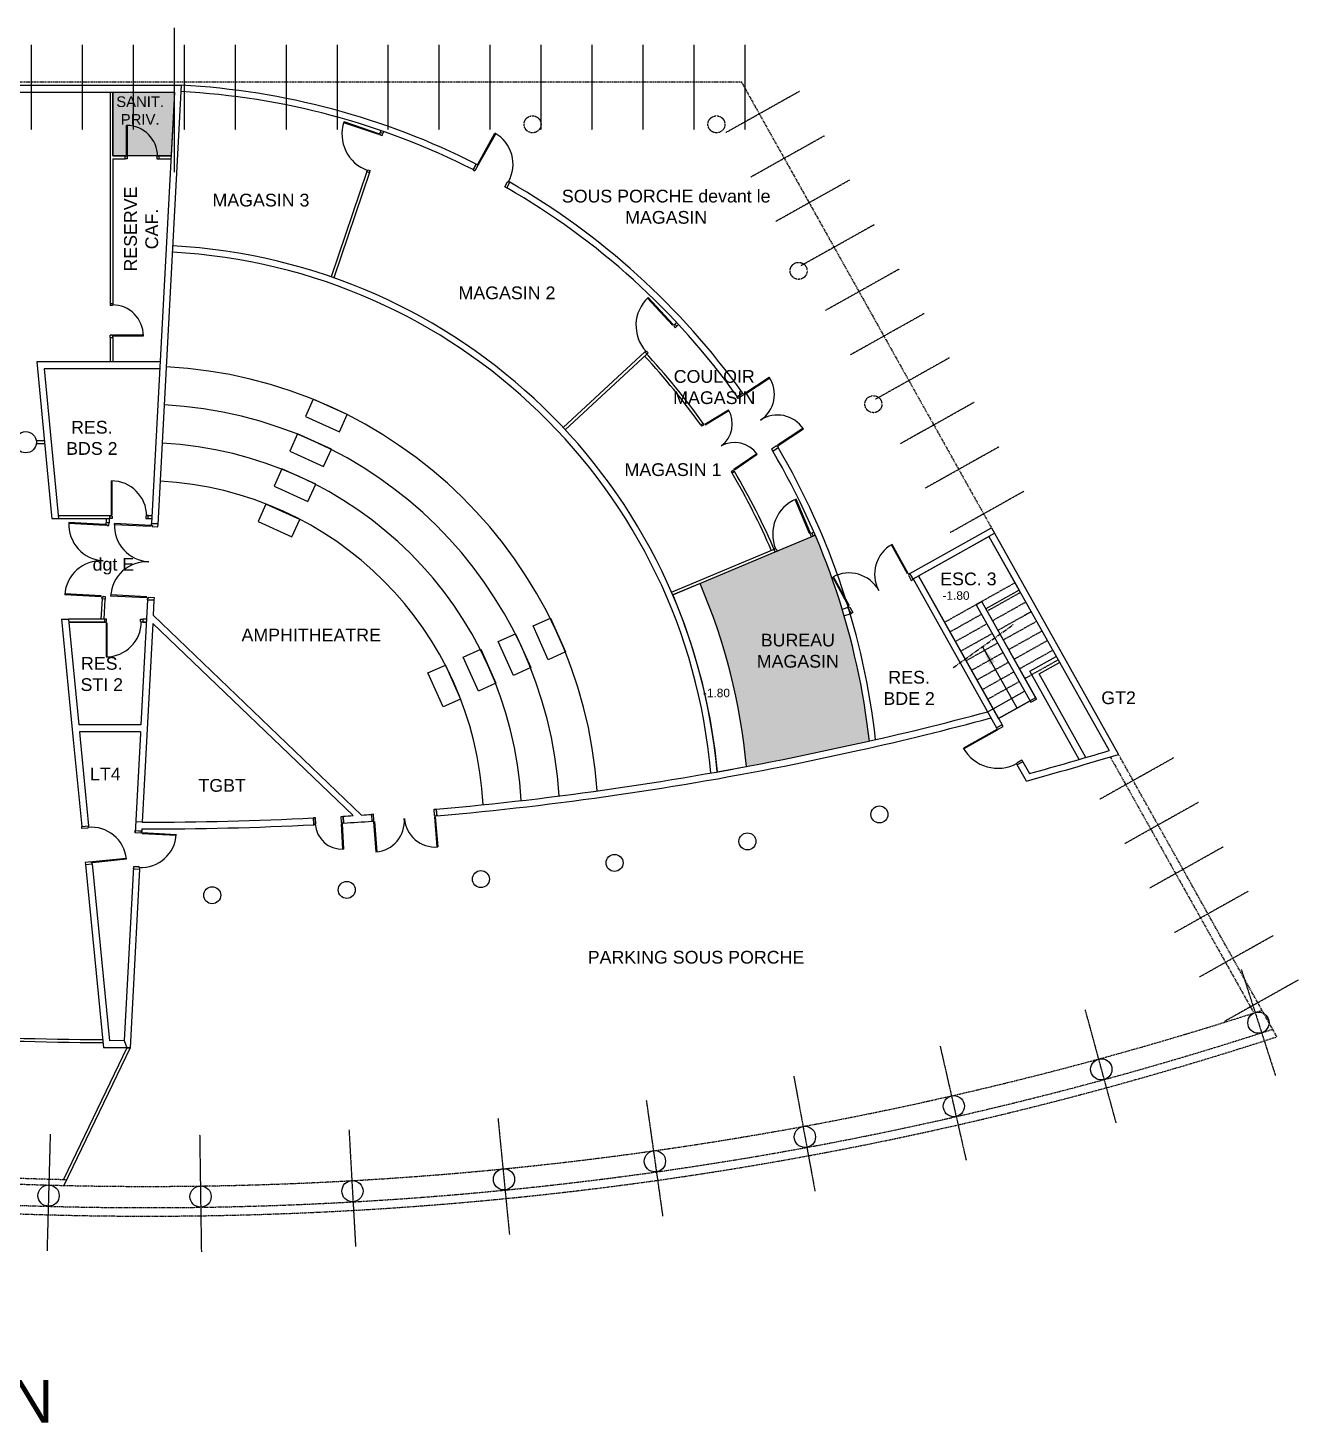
# Model space of a CAD drawing. Extents: x -14497 to -5039, y -16915 to 19656.
# Drawn here: x -8149 to -5158, y -16901 to -13615 of the extents above; entities that cross this region are included whole.
import ezdxf

# ---------------------------------------------------------------- set-up
doc = ezdxf.new("R2010")
doc.units = 0
doc.header["$MEASUREMENT"] = 0
for name, pattern in [('AXES', [2, 1.25, -0.25, 0.25, -0.25]), ('CACHE', [0.375, 0.25, -0.125]), ('DISCONTINU2', [0.375, 0.25, -0.125])]:
    doc.linetypes.add(name, pattern=pattern)
for name, color, linetype in [('-1.80', 3, 'CONTINUOUS'), ('BA_AXE_TRAME', 253, 'AXES'), ('BA_CLOISON', 4, 'CONTINUOUS'), ('BA_ESCALIER', 8, 'CONTINUOUS'), ('BA_ESCALIER_CACHE', 252, 'DISCONTINU2'), ('BA_MENUIS_EXTERIEURE', 6, 'CONTINUOUS'), ('BA_MENUIS_INTERIEURE', 202, 'CONTINUOUS'), ('BA_STRUCTURE', 5, 'CONTINUOUS'), ('Circulation', 1, 'CONTINUOUS'), ('Nom. texte', 250, 'CONTINUOUS'), ('SUN', 2, 'CONTINUOUS')]:
    doc.layers.add(name, color=color, linetype=linetype)
doc.styles.add('ARIAL', font='arial.ttf')

msp = doc.modelspace()

# ---------------------------------------------------------------- hatches: boundary and pattern name
at = {"layer": 'BA_ESCALIER'}
h = msp.add_hatch(color=256, dxfattribs=at)
h.paths.add_polyline_path([(-5884.9, -15115.4), (-5878.4, -15111.7), (-5872, -15108.1), (-5881.8, -15095.8), (-5890.3, -15100.6)])
h.paths.add_polyline_path([(-5890.3, -15100.6), (-5881.8, -15095.8), (-5900.9, -15072.1)])
at = {"layer": 'SUN'}
h = msp.add_hatch(color=256, dxfattribs=at)
h.dxf.hatch_style = 1
h.paths.add_polyline_path([(-7916.5, -13844.7, -0.05315), (-7901.1, -13846.3), (-7901.1, -13766.2), (-7948.6, -13766.2), (-7948.6, -13916.2), (-7920, -13916.2), (-7920, -13916.2), (-7916.5, -13916.2), (-7843.5, -13916.2, 0.400199), (-7914.5, -13844.7), (-7914.5, -13914.7), (-7916.5, -13914.7)])
h.paths.add_polyline_path([(-7803.6, -13766.2), (-7808.6, -13766.2), (-7901.1, -13766.2), (-7901.1, -13846.3, -0.347451), (-7843.5, -13916.2), (-7840, -13916.2), (-7811.6, -13916.2)])
h.paths.add_polyline_path([(-7946.4, -13856.9), (-7821.4, -13856.9), (-7821.4, -13763.8), (-7946.4, -13763.8)], flags=9)
h = msp.add_hatch(color=256, dxfattribs=at)
h.dxf.hatch_style = 1
h.paths.add_polyline_path([(-6457, -15354.6, 0.003742), (-6344.4, -15332.7), (-6194.8, -15300.8, 0.000908), (-6167.6, -15294.6, 0.073194), (-6295.2, -14809.4), (-6384.7, -14847.1), (-6384.7, -14847.1), (-6389.3, -14849), (-6566.2, -14923.5, -0.078283)])
h.paths.add_polyline_path([(-6440, -15138.4), (-6231.7, -15138.4), (-6231.7, -15026.1), (-6440, -15026.1)], flags=24)

# ---------------------------------------------------------------- linework, layer by layer
at = {"layer": '-1.80'}
for p, q in [((-6218.4, -14980.5), (-6231.5, -14984.5)), ((-6212.5, -14995.7), (-6226.9, -15000)), ((-5889.3, -15225.8), (-5876, -15218.9)), ((-7879.9, -15485.6), (-7894.9, -15484.8)), ((-7922.2, -16000.2), (-7915.8, -16016.9)), ((-7915.8, -16016.9), (-7908.1, -16016.9))]:
    msp.add_line(p, q, dxfattribs=at)
for points in [[(-6051.7, -14905.6), (-5886, -14812.7), (-5815.1, -14939.1), (-5893.6, -14983.1), (-5776.1, -15192.7), (-5863.3, -15241.6), (-6051.7, -14905.6)], [(-6566.2, -14923.5), (-6630.7, -14950.7), (-6603.7, -15018.8), (-6582.9, -15080.2), (-6561.9, -15154.7), (-6543.1, -15241.2), (-6531.6, -15315.8), (-6526.1, -15367.3), (-6457, -15354.6)]]:
    msp.add_lwpolyline(points, dxfattribs=at)
msp.add_arc((-7879.9, -15485.6), 1428.9, 5.26, 23.1646, dxfattribs=at)
at = {"layer": 'BA_AXE_TRAME'}
for p, q in [((-7803.6, -13954.5), (-7803.6, -13615.1)), ((-8141.1, -13655), (-8141.1, -13855.5)), ((-8021.1, -13655), (-8021.1, -13855.5)), ((-7901.1, -13655), (-7901.1, -13855.5)), ((-7781.1, -13655), (-7781.1, -13855.5)), ((-7661.1, -13655), (-7661.1, -13855.5)), ((-7541.1, -13655), (-7541.1, -13855.5)), ((-7421.1, -13655), (-7421.1, -13855.5)), ((-7301.1, -13655), (-7301.1, -13855.5)), ((-7181.1, -13655), (-7181.1, -13855.5)), ((-7061.1, -13655), (-7061.1, -13855.5)), ((-6941.1, -13655), (-6941.1, -13855.5)), ((-6821.1, -13655), (-6821.1, -13855.5)), ((-6701.1, -13655), (-6701.1, -13855.5)), ((-6581.1, -13655), (-6581.1, -13855.5)), ((-6461.1, -13655), (-6461.1, -13855.5)), ((-6332, -13764.5), (-6505.4, -13861.7)), ((-6273.3, -13869.2), (-6446.7, -13966.4)), ((-6214.6, -13973.8), (-6388, -14071)), ((-6155.9, -14078.5), (-6329.3, -14175.7)), ((-6097.2, -14183.1), (-6270.6, -14280.4)), ((-6038.5, -14287.8), (-6211.9, -14385)), ((-5979.8, -14392.5), (-6153.2, -14489.7)), ((-5921.1, -14497.1), (-6094.5, -14594.4)), ((-5862.4, -14601.8), (-6035.8, -14699)), ((-5803.7, -14706.5), (-5977.1, -14803.7)), ((-5451.6, -15334.5), (-5624.9, -15431.7)), ((-5392.9, -15439.1), (-5566.2, -15536.3)), ((-5334.2, -15543.8), (-5507.5, -15641)), ((-5275.5, -15648.5), (-5448.8, -15745.7)), ((-5216.8, -15753.1), (-5390.1, -15850.3)), ((-5291.9, -15832.5), (-5211.6, -16082.1)), ((-5158.1, -15857.8), (-5331.4, -15955)), ((-5659.6, -15928), (-5587.2, -16193.6)), ((-6000.9, -16013.4), (-5939.7, -16281.8)), ((-6345.5, -16084.3), (-6295.6, -16355.1)), ((-6692.8, -16140.9), (-6654.3, -16413.4)), ((-7042.1, -16182.8), (-7015.1, -16456.7)), ((-8096.4, -16220.3), (-8103.9, -16495.5)), ((-7744.5, -16222.5), (-7740.5, -16497.8)), ((-7392.9, -16210), (-7377.4, -16484.9))]:
    msp.add_line(p, q, dxfattribs=at)
at = {"layer": 'BA_CLOISON'}
for p, q in [((-7955.6, -13766.2), (-7955.6, -14263.9)), ((-7948.6, -13766.2), (-7948.6, -13916.2)), ((-7318.2, -13856.9), (-7321, -13865)), ((-7321, -13865), (-7319.8, -13861.6)), ((-7311.9, -13859.9), (-7313.2, -13863.9)), ((-7948.6, -13923.2), (-7948.6, -14263.9)), ((-7351, -13953.5), (-7435, -14201.7)), ((-7344.3, -13955.8), (-7428.4, -14203.9)), ((-6625.7, -14312.6), (-6621.6, -14308.7)), ((-6621, -14317.7), (-6616.8, -14313.9)), ((-7955.6, -14343.9), (-7955.6, -14401.9)), ((-7948.6, -14343.9), (-7948.6, -14401.9)), ((-6888.4, -14556.3), (-6696.4, -14378.2)), ((-6883.6, -14561.4), (-6691.7, -14383.3)), ((-8110.2, -14587.4), (-8129.1, -14587.4)), ((-8109.5, -14594.4), (-8129.1, -14594.4)), ((-8077.2, -14763.4), (-7955.9, -14763.4)), ((-8076.5, -14770.4), (-7955.9, -14770.4)), ((-7964.3, -14770.4), (-7964.8, -14780.4)), ((-7957.3, -14770.4), (-7957.9, -14780.8)), ((-7955.9, -14763.4), (-7955.9, -14770.4)), ((-7865.9, -14763.4), (-7856.6, -14763.4)), ((-7865.9, -14770.4), (-7856.9, -14770.4)), ((-6298, -14803), (-6302.7, -14805)), ((-6295.2, -14809.4), (-6299.9, -14811.4)), ((-7974.4, -14960), (-7976.9, -15008)), ((-7967.4, -14960.4), (-7969.9, -15008)), ((-7968.5, -15008), (-8053.6, -15008)), ((-8053, -15015), (-7968.5, -15015)), ((-7968.5, -15015), (-8050.7, -15015)), ((-7968.5, -15008), (-7968.5, -15015)), ((-7878.5, -15008), (-7878.5, -15015)), ((-7869.5, -15008), (-7878.5, -15008)), ((-7871.3, -15015), (-7878.5, -15015)), ((-7878.5, -15015), (-7869.9, -15015))]:
    msp.add_line(p, q, dxfattribs=at)
at = {"layer": 'BA_CLOISON', "linetype": 'ByBlock', "ltscale": 7}
for p, q in [((-6633.4, -14944.3), (-6392, -14842.6)), ((-6630.7, -14950.7), (-6389.3, -14849))]:
    msp.add_line(p, q, dxfattribs=at)
at = {"layer": 'BA_CLOISON'}
for points in [[(-7948.6, -13916.2), (-7948.6, -13916.2), (-7920, -13916.2)], [(-7948.6, -13923.2), (-7948.6, -13923.2), (-7920, -13923.2)], [(-7840, -13916.2), (-7811.6, -13916.2)], [(-7840, -13923.2), (-7812, -13923.2)]]:
    msp.add_lwpolyline(points, dxfattribs=at)
for radius, start, end in [(1612.9, 35.4316, 42.8648), (1619.9, 35.4117, 43.1123), (1612.9, 23.3772, 30.6194), (1619.9, 23.1273, 30.6393)]:
    msp.add_arc((-7879, -15485.3), radius, start, end, dxfattribs=at)
at = {"layer": 'BA_ESCALIER', "linetype": 'CACHE', "ltscale": 7}
for p, q in [((-5914.2, -14972), (-5824.8, -14921.9)), ((-5890.5, -14988.6), (-5812, -14944.6)), ((-5990.5, -15014.8), (-5901.1, -14964.7)), ((-5877.8, -15011.3), (-5799.3, -14967.2)), ((-5977.8, -15037.5), (-5903.6, -14995.9)), ((-5890.5, -14988.6), (-5888.4, -14987.4)), ((-5877.8, -15011.3), (-5875.6, -15010)), ((-5865.1, -15033.9), (-5786.6, -14989.9)), ((-5836.3, -15047.6), (-5773.9, -15012.6)), ((-5801.9, -14998.5), (-5786.6, -14989.9)), ((-5965, -15060.2), (-5890.9, -15018.6)), ((-5952.3, -15082.8), (-5878.2, -15041.3)), ((-5865.1, -15033.9), (-5862.9, -15032.7)), ((-5836.3, -15047.6), (-5852.4, -15056.6)), ((-5839.7, -15079.3), (-5761.2, -15035.3)), ((-5865.5, -15063.9), (-5939.6, -15105.5)), ((-5850.2, -15055.4), (-5852.4, -15056.6)), ((-5837.5, -15078.1), (-5839.7, -15079.3)), ((-5826.9, -15102), (-5748.5, -15057.9)), ((-5814.2, -15124.6), (-5735.7, -15080.6)), ((-5852.8, -15086.6), (-5926.9, -15128.2)), ((-5840, -15109.3), (-5914.2, -15150.9)), ((-5824.8, -15100.7), (-5826.9, -15102)), ((-5801.5, -15147.3), (-5723, -15103.3)), ((-5827.3, -15132), (-5901.5, -15173.6)), ((-5812.1, -15123.4), (-5814.2, -15124.6)), ((-5799.3, -15146.1), (-5801.5, -15147.3)), ((-5814.6, -15154.7), (-5888.7, -15196.2))]:
    msp.add_line(p, q, dxfattribs=at)
at = {"layer": 'BA_ESCALIER'}
for p, q in [((-5902.8, -14966.7), (-5915.9, -14974.1)), ((-5915.9, -14974.1), (-5787.4, -15203.1)), ((-5902.8, -14966.7), (-5774.4, -15195.7)), ((-5819.6, -15217.1), (-5900.9, -15072.1)), ((-5876, -15218.9), (-5801.9, -15177.3)), ((-5863.3, -15241.6), (-5789.2, -15200)), ((-5787.4, -15203.1), (-5774.4, -15195.7))]:
    msp.add_line(p, q, dxfattribs=at)
for points in [[(-7397.1, -14525.3), (-7476.9, -14489.3), (-7495.3, -14530.3), (-7415.6, -14566.2)], [(-7434.2, -14607.3), (-7514, -14571.3), (-7532.5, -14612.2), (-7452.7, -14648.2)], [(-7471.1, -14689.4), (-7550.9, -14653.4), (-7569.3, -14694.3), (-7489.6, -14730.3)], [(-7508.8, -14772.5), (-7588.5, -14736.5), (-7607, -14777.5), (-7527.3, -14813.4)], [(-6918.5, -15004.9), (-6882.7, -15084.7), (-6923.7, -15103.1), (-6959.5, -15023.3)], [(-7000.6, -15041.9), (-6964.8, -15121.7), (-7005.7, -15140.1), (-7041.6, -15060.3)], [(-7082.7, -15078.6), (-7046.9, -15158.4), (-7087.9, -15176.8), (-7123.7, -15097)], [(-7165.9, -15116.1), (-7130.1, -15195.9), (-7171.1, -15214.3), (-7206.9, -15134.4)]]:
    msp.add_lwpolyline(points, close=True, dxfattribs=at)
for radius, start in [(1073.9, 3.9283), (983.9, 3.5911), (893.9, 3.254), (803.9, 2.917)]:
    msp.add_arc((-7879.9, -15485.6), radius, start, 86.9619, dxfattribs=at)
at = {"layer": 'BA_ESCALIER_CACHE', "linetype": 'AXES', "ltscale": 8}
msp.add_line((-5970.1, -15121.7), (-5827.4, -15019.5), dxfattribs=at)
at = {"layer": 'BA_MENUIS_EXTERIEURE', "linetype": 'CACHE', "ltscale": 10}
for p, q in [((-8191.6, -13742.2), (-6469.1, -13742.2)), ((-6469.1, -13742.2), (-5880.3, -14792.2)), ((-5600.5, -15332), (-5262.2, -15935.2)), ((-5207.9, -15991.2), (-5580.9, -15326.1))]:
    msp.add_line(p, q, dxfattribs=at)
at = {"layer": 'BA_MENUIS_EXTERIEURE'}
for p, q in [((-7089.5, -13935.8), (-7049.2, -13863.2)), ((-7087.8, -13936.8), (-7047.5, -13864.2)), ((-7093.5, -13935.8), (-7100.7, -13949)), ((-7100.7, -13949), (-7096.3, -13951.4)), ((-7089.7, -13939.1), (-7096.3, -13951.4)), ((-7093.6, -13935.8), (-7090.5, -13937.5)), ((-7091, -13938.4), (-7090.5, -13937.5)), ((-7091, -13938.4), (-7089.7, -13939.1)), ((-7089.5, -13935.8), (-7087.8, -13936.8)), ((-7025.7, -13989.7), (-7019.6, -13977.9)), ((-7025.7, -13989.7), (-7021.2, -13992)), ((-7021.2, -13992), (-7014.4, -13978.6)), ((-7018.3, -13978.6), (-7019.6, -13977.9)), ((-7018.3, -13978.6), (-7017.5, -13976.9)), ((-7014.4, -13978.6), (-7017.5, -13976.9)), ((-6462.9, -14477.1), (-6403.2, -14437.8)), ((-6461.8, -14478.8), (-6402.1, -14439.5)), ((-6479.4, -14483.8), (-6466.1, -14475)), ((-6476.7, -14488), (-6479.4, -14483.8)), ((-6464.6, -14480), (-6476.7, -14488)), ((-6466.1, -14475), (-6464.1, -14477.9)), ((-6464.1, -14477.9), (-6465.4, -14478.8)), ((-6465.4, -14478.8), (-6464.6, -14480)), ((-6462.9, -14477.1), (-6461.8, -14478.8)), ((-6383.6, -14597.3), (-6324, -14558)), ((-6382.5, -14599), (-6322.8, -14559.6)), ((-6385.9, -14599.4), (-6398, -14607.4)), ((-6398, -14607.4), (-6395.2, -14611.6)), ((-6395.2, -14611.6), (-6381.9, -14602.8)), ((-6385, -14600.7), (-6385.9, -14599.4)), ((-6383.8, -14599.8), (-6385, -14600.7)), ((-6381.9, -14602.8), (-6383.8, -14599.8)), ((-6382.5, -14599), (-6383.6, -14597.3)), ((-6077.7, -14901.2), (-6115.6, -14832.5)), ((-6076, -14900.2), (-6113.9, -14831.5)), ((-6216, -14977.5), (-6253.9, -14908.8)), ((-6214.3, -14976.5), (-6252.2, -14907.8)), ((-6076, -14900.2), (-6077.7, -14901.2)), ((-6074.5, -14902.8), (-6075.8, -14903.6)), ((-6075.8, -14903.6), (-6068.8, -14916.3)), ((-6072.1, -14899.8), (-6075.2, -14901.5)), ((-6075.2, -14901.5), (-6074.5, -14902.8)), ((-6064.4, -14913.9), (-6072.1, -14899.8)), ((-6068.8, -14916.3), (-6064.4, -14913.9)), ((-6218.4, -14980.5), (-6215.3, -14978.8)), ((-6210.6, -14994.5), (-6218.4, -14980.5)), ((-6215.3, -14978.8), (-6214.6, -14980.1)), ((-6214.6, -14980.1), (-6213.3, -14979.4)), ((-6213.3, -14979.4), (-6206.3, -14992.1)), ((-6206.3, -14992.1), (-6210.6, -14994.5))]:
    msp.add_line(p, q, dxfattribs=at)
at = {"layer": 'BA_MENUIS_EXTERIEURE', "linetype": 'CACHE', "ltscale": 10}
for centre, radius, start, end in [((-7867.8, -7823.1), 8590.2, 223.62851, 288.03789), ((-7867.8, -7823.1), 8570.2, 223.7561, 288.0113), ((-7867.8, -7823.1), 8520.2, 224.3228, 287.94427), ((-7867.8, -7819.2), 8510.2, 260.7605, 268.7236)]:
    msp.add_arc(centre, radius, start, end, dxfattribs=at)
at = {"layer": 'BA_MENUIS_EXTERIEURE'}
for centre, radius, start, end in [((-7089.5, -13935.8), 83, 330.2806, 60.98), ((-6464.1, -14477.9), 73, 303.3923, 33.3787), ((-6461.8, -14478.8), 0, 213.3923, 303.3923), ((-6383.8, -14599.8), 73, 33.406, 123.3923), ((-6075.2, -14901.5), 80, 118.9022, 208.8886), ((-6215.3, -14978.8), 80, 28.8886, 118.8749)]:
    msp.add_arc(centre, radius, start, end, dxfattribs=at)
at = {"layer": 'BA_MENUIS_INTERIEURE'}
for p, q in [((-7916.5, -13914.7), (-7916.5, -13844.7)), ((-7914.5, -13914.7), (-7914.5, -13844.7)), ((-7323, -13866.4), (-7405.3, -13838.3)), ((-7322.3, -13864.5), (-7404.6, -13836.4)), ((-7322.3, -13864.5), (-7323, -13866.4)), ((-7321, -13865), (-7319.8, -13861.6)), ((-7321, -13865), (-7319.5, -13865.5)), ((-7319.5, -13865.5), (-7319.9, -13866.9)), ((-7313.2, -13863.9), (-7319.8, -13861.6)), ((-7314.8, -13868.6), (-7313.2, -13863.9)), ((-7319.9, -13866.9), (-7314.8, -13868.6)), ((-7920, -13916.2), (-7916.5, -13916.2)), ((-7920, -13923.2), (-7920, -13916.2)), ((-7915, -13923.2), (-7920, -13923.2)), ((-7916.5, -13914.7), (-7914.5, -13914.7)), ((-7916.5, -13916.2), (-7916.5, -13917.7)), ((-7916.5, -13917.7), (-7915, -13917.7)), ((-7915, -13917.7), (-7915, -13923.2)), ((-7843.5, -13917.7), (-7845, -13917.7)), ((-7845, -13917.7), (-7845, -13923.2)), ((-7845, -13923.2), (-7840, -13923.2)), ((-7840, -13916.2), (-7843.5, -13916.2)), ((-7843.5, -13916.2), (-7843.5, -13917.7)), ((-7840, -13923.2), (-7840, -13916.2)), ((-7351, -13953.5), (-7349.8, -13950.2)), ((-7351, -13953.5), (-7344.3, -13955.8)), ((-7348.8, -13950.6), (-7348.3, -13949.1)), ((-7348.3, -13949.1), (-7342.7, -13951)), ((-7344.3, -13955.8), (-7342.7, -13951)), ((-7100.7, -13949), (-7093.6, -13935.8)), ((-6630.8, -14315.3), (-6689.8, -14251.3)), ((-6629.3, -14313.9), (-6688.3, -14250)), ((-7955.6, -14263.9), (-7948.6, -14263.9)), ((-7955.6, -14263.9), (-7955.6, -14268.9)), ((-7950.1, -14268.9), (-7955.6, -14268.9)), ((-7950.1, -14267.4), (-7950.1, -14268.9)), ((-7948.6, -14267.4), (-7950.1, -14267.4)), ((-7948.6, -14263.9), (-7948.6, -14267.4)), ((-6629.3, -14313.9), (-6630.8, -14315.3)), ((-6628.3, -14314.9), (-6625.7, -14312.6)), ((-6628.3, -14314.9), (-6627.2, -14316.1)), ((-6627.2, -14316.1), (-6628.3, -14317.1)), ((-6628.3, -14317.1), (-6624.6, -14321.1)), ((-6621, -14317.7), (-6625.7, -14312.6)), ((-6624.6, -14321.1), (-6621, -14317.7)), ((-7950.1, -14338.9), (-7955.6, -14338.9)), ((-7955.6, -14343.9), (-7955.6, -14338.9)), ((-7955.6, -14343.9), (-7948.6, -14343.9)), ((-7950.1, -14340.4), (-7950.1, -14338.9)), ((-7948.6, -14340.4), (-7950.1, -14340.4)), ((-7948.6, -14343.9), (-7948.6, -14340.4)), ((-7947.1, -14340.3), (-7947.1, -14338.3)), ((-7947.1, -14338.3), (-7877.2, -14338.3)), ((-7947.1, -14340.3), (-7877.1, -14340.3)), ((-7948.6, -14368.9), (-7948.6, -14368.9)), ((-6696.4, -14378.2), (-6694.3, -14376.2)), ((-6693.2, -14377.3), (-6694.3, -14376.2)), ((-6692.1, -14376.3), (-6693.2, -14377.3)), ((-6692.1, -14376.3), (-6688.4, -14380.3)), ((-6688.4, -14380.3), (-6691.7, -14383.3)), ((-6555.2, -14548.6), (-6499.4, -14514.3)), ((-6554.2, -14550.3), (-6498.5, -14516.1)), ((-6558.8, -14546.6), (-6564.8, -14550.2)), ((-6564.8, -14550.2), (-6562.6, -14553.3)), ((-6557.9, -14550.5), (-6562.6, -14553.3)), ((-6557.7, -14548.1), (-6558.9, -14548.8)), ((-6557.9, -14550.5), (-6558.9, -14548.8)), ((-6558.8, -14546.6), (-6557.7, -14548.1)), ((-6555.2, -14548.6), (-6554.2, -14550.3)), ((-6486.6, -14654.3), (-6432.7, -14617.3)), ((-6485.5, -14655.9), (-6431.4, -14618.8)), ((-6485.6, -14656), (-6486.6, -14654.3)), ((-7952.4, -14761.9), (-7952.4, -14681.9)), ((-7950.4, -14761.9), (-7950.4, -14681.9)), ((-6488.3, -14657.6), (-6492.8, -14660.7)), ((-6492.8, -14660.7), (-6491, -14663.8)), ((-6485.3, -14659.7), (-6491, -14663.8)), ((-6488.3, -14657.6), (-6487.1, -14659.2)), ((-6486, -14658.4), (-6487.1, -14659.2)), ((-6486, -14658.4), (-6485.3, -14659.7)), ((-6308.3, -14805.7), (-6341.9, -14725.5)), ((-6306.4, -14804.9), (-6340.1, -14724.7)), ((-7967.2, -14787.3), (-8052.5, -14782.4)), ((-7967, -14784.8), (-8052.3, -14779.8)), ((-7967, -14784.8), (-7967.2, -14787.3)), ((-7965.1, -14784.8), (-7964.8, -14780.4)), ((-7965.1, -14784.8), (-7963.2, -14785)), ((-7957.8, -14780.8), (-7964.8, -14780.4)), ((-7963.2, -14785), (-7963.3, -14786.9)), ((-7958.2, -14787.2), (-7957.8, -14780.8)), ((-7955.9, -14763.4), (-7952.4, -14763.4)), ((-7955.9, -14770.4), (-7955.9, -14763.4)), ((-7950.9, -14770.4), (-7955.9, -14770.4)), ((-7952.4, -14761.9), (-7950.4, -14761.9)), ((-7952.4, -14763.4), (-7952.4, -14764.9)), ((-7952.4, -14764.9), (-7950.9, -14764.9)), ((-7950.9, -14764.9), (-7950.9, -14770.4)), ((-7945.2, -14785.1), (-7945.1, -14782.5)), ((-7859.9, -14789.6), (-7945.2, -14785.1)), ((-7859.8, -14787.1), (-7945.1, -14782.5)), ((-7869.4, -14764.9), (-7870.9, -14764.9)), ((-7870.9, -14764.9), (-7870.9, -14770.4)), ((-7870.9, -14770.4), (-7865.9, -14770.4)), ((-7865.9, -14763.4), (-7869.4, -14763.4)), ((-7869.4, -14763.4), (-7869.4, -14764.9)), ((-7865.9, -14770.4), (-7865.9, -14763.4)), ((-7857.8, -14787.1), (-7857.6, -14782.7)), ((-7842.6, -14783.4), (-7857.6, -14782.7)), ((-7842.9, -14789.9), (-7842.6, -14783.4)), ((-7963.3, -14786.9), (-7958.2, -14787.2)), ((-7859.8, -14787.1), (-7859.9, -14789.6)), ((-7857.8, -14787.1), (-7855.9, -14787.2)), ((-7855.9, -14787.2), (-7856, -14789.2)), ((-7856, -14789.2), (-7842.9, -14789.9)), ((-6308.3, -14805.7), (-6306.4, -14804.9)), ((-6305.2, -14807.7), (-6306.6, -14808.3)), ((-6306.6, -14808.3), (-6304.5, -14813.3)), ((-6305.8, -14806.3), (-6302.7, -14804.9)), ((-6305.8, -14806.3), (-6305.2, -14807.7)), ((-6304.5, -14813.3), (-6299.9, -14811.4)), ((-6302.7, -14804.9), (-6299.9, -14811.4)), ((-6392, -14842.6), (-6388.7, -14841.3)), ((-6389.3, -14849), (-6384.7, -14847.1)), ((-6388.3, -14842.3), (-6386.9, -14841.8)), ((-6386.9, -14841.8), (-6384.7, -14847.1)), ((-7976.8, -14955.3), (-8062.1, -14950.4)), ((-7976.7, -14952.7), (-8062, -14947.8)), ((-7954, -14950.5), (-7954.1, -14953.1)), ((-7868.7, -14955.1), (-7954, -14950.5)), ((-7976.8, -14955.3), (-7976.7, -14952.7)), ((-7967.3, -14960.4), (-7974.4, -14960)), ((-7974.3, -14960), (-7974, -14955.5)), ((-7974, -14955.5), (-7972.1, -14955.6)), ((-7972.1, -14955.6), (-7972, -14953.7)), ((-7972, -14953.7), (-7966.9, -14953.9)), ((-7966.9, -14953.9), (-7967.3, -14960.4)), ((-7868.8, -14957.6), (-7954.1, -14953.1)), ((-7868.8, -14957.6), (-7868.7, -14955.1)), ((-7867.1, -14962.2), (-7866.9, -14957.8)), ((-7852.1, -14963), (-7867.1, -14962.2)), ((-7866.9, -14957.8), (-7865, -14957.9)), ((-7865, -14957.9), (-7864.9, -14955.9)), ((-7864.9, -14955.9), (-7851.8, -14956.6)), ((-7861, -14956.1), (-7851.8, -14956.6)), ((-7851.8, -14956.6), (-7852.1, -14963)), ((-7963.5, -15008), (-7968.5, -15008)), ((-7968.5, -15008), (-7968.5, -15015)), ((-7968.5, -15015), (-7965, -15015)), ((-7965, -15013.5), (-7963.5, -15013.5)), ((-7965, -15015), (-7965, -15013.5)), ((-7963.5, -15013.5), (-7963.5, -15008)), ((-7883.5, -15008), (-7878.5, -15008)), ((-7883.5, -15013.5), (-7883.5, -15008)), ((-7882, -15013.5), (-7883.5, -15013.5)), ((-7882, -15015), (-7882, -15013.5)), ((-7878.5, -15015), (-7882, -15015)), ((-7878.5, -15008), (-7878.5, -15015)), ((-7965, -15016.5), (-7965, -15096.5)), ((-7965, -15016.5), (-7963, -15016.5)), ((-7963, -15016.5), (-7963, -15096.5)), ((-5867.8, -15267.2), (-5946.3, -15311.2)), ((-5866.8, -15268.9), (-5945.3, -15312.9)), ((-5855.1, -15256.1), (-5868.2, -15263.4)), ((-5868.2, -15263.4), (-5866.5, -15266.4)), ((-5867.8, -15267.2), (-5866.8, -15268.9)), ((-5866.5, -15266.4), (-5865.2, -15265.7)), ((-5865.2, -15265.7), (-5864.4, -15267)), ((-5864.4, -15267), (-5852.6, -15260.4)), ((-5852.6, -15260.4), (-5855.1, -15256.1)), ((-5820.5, -15345.6), (-5808.7, -15339)), ((-5806.2, -15343.3), (-5819.3, -15350.7)), ((-5808.7, -15339), (-5806.2, -15343.3)), ((-5821, -15347.6), (-5819.7, -15346.9)), ((-5819.3, -15350.7), (-5821, -15347.6)), ((-5819.7, -15346.9), (-5820.5, -15345.6)), ((-7471.6, -15475.4), (-7476.5, -15475.7)), ((-7476.5, -15475.7), (-7475.7, -15491.6)), ((-7470.7, -15489.9), (-7471.6, -15475.4)), ((-7411.6, -15472), (-7406.7, -15471.8)), ((-7410.8, -15486.5), (-7411.6, -15472)), ((-7406.7, -15471.8), (-7405.8, -15487.7)), ((-7335.2, -15467.1), (-7340.1, -15467.5)), ((-7340.1, -15467.5), (-7338.8, -15483.4)), ((-7334, -15481.5), (-7335.2, -15467.1)), ((-7192.6, -15455.4), (-7187.6, -15455)), ((-7191.5, -15469.9), (-7192.6, -15455.4)), ((-7189.7, -15472.8), (-7191.7, -15472.9)), ((-7191.7, -15472.9), (-7185.9, -15544.1)), ((-7190, -15469.8), (-7191.5, -15469.9)), ((-7189.8, -15471.3), (-7190, -15469.8)), ((-7186.3, -15471), (-7189.8, -15471.3)), ((-7189.7, -15472.8), (-7183.9, -15544)), ((-7187.6, -15455), (-7186.3, -15471)), ((-8022.1, -15496.1), (-8006.4, -15494.6)), ((-8021.6, -15501), (-8022.1, -15496.1)), ((-8007.8, -15499.7), (-8021.6, -15501)), ((-8006.1, -15498), (-8008, -15498.2)), ((-8008, -15498.2), (-8007.8, -15499.7)), ((-8006.4, -15494.5), (-8006.1, -15498)), ((-7896.2, -15510.7), (-7896, -15505.7)), ((-7896, -15505.7), (-7881, -15506.5)), ((-7881, -15506.5), (-7881.2, -15510)), ((-7475.7, -15491.6), (-7472.2, -15491.4)), ((-7472.2, -15491.4), (-7472.2, -15489.9)), ((-7472.2, -15489.9), (-7470.7, -15489.9)), ((-7409.2, -15489.4), (-7411.2, -15489.5)), ((-7411.2, -15489.5), (-7407.9, -15549.4)), ((-7409.3, -15486.4), (-7410.8, -15486.5)), ((-7409.3, -15487.9), (-7409.3, -15486.4)), ((-7405.8, -15487.7), (-7409.3, -15487.9)), ((-7409.2, -15489.4), (-7405.9, -15549.3)), ((-7338.8, -15483.4), (-7335.4, -15483.1)), ((-7335.5, -15481.6), (-7334, -15481.5)), ((-7335.4, -15483.1), (-7335.5, -15481.6)), ((-7335.2, -15484.6), (-7333.2, -15484.5)), ((-7335.2, -15484.6), (-7329.4, -15555.9)), ((-7333.2, -15484.5), (-7327.4, -15555.7)), ((-7882.7, -15511.4), (-7896.2, -15510.7)), ((-7881.2, -15510), (-7882.7, -15509.9)), ((-7882.7, -15509.9), (-7882.7, -15511.4)), ((-7879.7, -15510.1), (-7879.8, -15512.1)), ((-7879.8, -15512.1), (-7799.9, -15516.3)), ((-7879.7, -15510.1), (-7799.8, -15514.4)), ((-7996.8, -15578.4), (-7917.3, -15570.4)), ((-7996.6, -15580.4), (-7916.4, -15572.3)), ((-7999.8, -15579.2), (-8013.9, -15580.7)), ((-8013.8, -15580.7), (-8013.3, -15585.6)), ((-8013.3, -15585.6), (-7997.8, -15584.1)), ((-7999.6, -15580.7), (-7999.8, -15579.2)), ((-7998.1, -15580.6), (-7999.6, -15580.7)), ((-7997.8, -15584.1), (-7998.1, -15580.6)), ((-7996.6, -15580.4), (-7996.8, -15578.4)), ((-7900.5, -15590.6), (-7900.7, -15595.6)), ((-7900.7, -15595.6), (-7885.8, -15596.4)), ((-7887, -15591.3), (-7900.5, -15590.6)), ((-7887.1, -15592.8), (-7887, -15591.3)), ((-7885.6, -15592.9), (-7887.1, -15592.8)), ((-7885.8, -15596.4), (-7885.6, -15592.9))]:
    msp.add_line(p, q, dxfattribs=at)
for points in [[(-7915.8, -16016.9), (-8065.2, -16327.3)], [(-7908.1, -16016.9), (-8064, -16341.1)]]:
    msp.add_lwpolyline(points, dxfattribs=at)
for centre, radius, start, end in [((-7916.5, -13917.7), 73, 0, 89.9864), ((-7319.5, -13865.5), 90, 161.1521, 251.0083), ((-6627.2, -14316.1), 90, 132.7145, 222.5707), ((-7950.1, -14340.4), 73, 0.0136, 90), ((-7950.1, -14338.9), 0, 90, 180), ((-7947.1, -14338.3), 0, 90, 180), ((-6555.6, -14547.5), 65.3, 306.9213, 30.5411), ((-6484.6, -14656.8), 65.3, 35.512, 119.1318), ((-6385.9, -14599.4), 0, 123.3923, 213.3923), ((-7952.4, -14764.9), 83, 0, 89.9864), ((-6305.2, -14807.7), 90, 112.7847, 202.6408), ((-7967, -14784.8), 85.4, 176.7052, 266.7052), ((-7950.9, -14764.9), 0, 270, 0), ((-7950.4, -14761.9), 0, 270, 0), ((-7859.8, -14787.1), 85.4, 176.9619, 266.9619), ((-7963.3, -14786.9), 0, 266.7052, 356.7052), ((-7859.9, -14789.6), 0, 266.9619, 356.9619), ((-7856, -14789.2), 0, 266.9619, 356.9619), ((-7976.8, -14955.3), 85.4, 86.7052, 176.7052), ((-7868.8, -14957.6), 85.4, 86.9619, 176.9619), ((-7972, -14953.7), 0, 356.7052, 86.7052), ((-7868.7, -14955.1), 0, 356.9619, 86.9619), ((-7864.9, -14955.9), 0, 356.9619, 86.9619), ((-7965, -15013.5), 83, 270.0136, 0), ((-7963.5, -15013.5), 0, 0, 90), ((-7963, -15016.5), 0, 0, 90), ((-5866.8, -15268.9), 0, 299.2375, 29.2375), ((-5864.4, -15267), 0, 299.2375, 29.2375), ((-5865.2, -15265.7), 93, 209.2512, 299.2375), ((-7191.7, -15472.9), 0, 94.662, 184.662), ((-7191.5, -15469.9), 0, 94.662, 184.662), ((-7999.6, -15580.7), 83, 5.7978, 95.7842), ((-7409.3, -15486.4), 63, 183.1887, 273.1729), ((-7411.2, -15489.5), 0, 93.1887, 183.1887), ((-7410.8, -15486.5), 0, 93.1887, 183.1887), ((-7334, -15481.5), 0, 4.662, 94.662), ((-7333.2, -15484.5), 0, 4.662, 94.662), ((-7335.4, -15483.1), 73, 274.6757, 4.662), ((-7189.8, -15471.3), 73, 184.662, 274.6484), ((-7882.7, -15509.9), 83, 266.9619, 356.9483), ((-7882.7, -15511.4), 0, 176.9619, 266.9619), ((-7879.8, -15512.1), 0, 176.9619, 266.9619), ((-7941.7, -7809.5), 8195.2, 266.81973, 269.78485), ((-7941.7, -7809.5), 8188.2, 266.81973, 269.77989)]:
    msp.add_arc(centre, radius, start, end, dxfattribs=at)
at = {"layer": 'BA_STRUCTURE'}
for p, q in [((-8209, -13750.2), (-7787.8, -13750.2)), ((-8207.5, -13766.2), (-7803.6, -13766.2)), ((-7803.6, -13766.2), (-7857.6, -14782.7)), ((-7787.8, -13750.2), (-7842.7, -14784.9)), ((-7021.2, -13992), (-7014.4, -13978.6)), ((-8128.1, -14401.9), (-8093.3, -14763.4)), ((-7837.4, -14401.9), (-8128.1, -14401.9)), ((-7838.2, -14417.9), (-8110.4, -14417.9)), ((-8110.4, -14417.9), (-8076.5, -14770.4)), ((-6478.3, -14483.6), (-6466.1, -14474.9)), ((-6394.9, -14612.1), (-6382.6, -14603.3)), ((-8093.3, -14763.4), (-8092.6, -14770.4)), ((-8092.6, -14770.4), (-8076.5, -14770.4)), ((-7857.6, -14782.7), (-7842.6, -14783.4)), ((-6072.1, -14899.8), (-5880.3, -14792.2)), ((-5975.4, -14862.8), (-5872.9, -14805.3)), ((-5886, -14812.7), (-5603.1, -15317.1)), ((-5881.5, -14792.9), (-5880.3, -14792.2)), ((-5881.5, -14792.9), (-5880.3, -14792.2)), ((-5880.3, -14792.2), (-5580.9, -15326.1)), ((-6064.8, -14912.9), (-5975.4, -14862.8)), ((-6064.8, -14912.9), (-6072.1, -14899.8)), ((-6064.8, -14912.9), (-5868.2, -15263.4)), ((-6051.7, -14905.6), (-5855.2, -15256.1)), ((-7867.1, -14962.2), (-7882.7, -15256.7)), ((-7867.1, -14962.2), (-7852.1, -14963)), ((-7852.1, -14963), (-7854, -14998.4)), ((-6217.8, -14981.5), (-6210.6, -14994.7)), ((-8069.7, -15008), (-8042.1, -15291.7)), ((-8069.7, -15008), (-8053.6, -15008)), ((-8053.6, -15008), (-8029.4, -15256.7)), ((-7854, -14998.4), (-7363.1, -15469)), ((-6212.5, -14995.7), (-6210.6, -14994.7)), ((-7855.1, -15018.2), (-7879.9, -15485.6)), ((-7855.1, -15018.2), (-7383.4, -15470.3)), ((-7882.7, -15256.7), (-8029.4, -15256.7)), ((-7883.6, -15272.7), (-8027.8, -15272.7)), ((-8027.8, -15272.7), (-8026.1, -15290.1)), ((-7883.8, -15276.7), (-7896.2, -15510.7)), ((-7883.6, -15272.7), (-7883.8, -15276.7)), ((-5855.1, -15256.1), (-5868.2, -15263.4)), ((-8042.1, -15291.7), (-8022.1, -15496.1)), ((-8026.1, -15290.1), (-8006.2, -15494.5)), ((-6344.4, -15332.7), (-6194.8, -15300.8)), ((-6341, -15348.3), (-6191.3, -15316.4)), ((-5806.2, -15343.3), (-5819.3, -15350.7)), ((-5806.2, -15343.3), (-5790.6, -15371.2)), ((-5797.9, -15388.8), (-5819.3, -15350.7)), ((-7475.7, -15491.3), (-7476.5, -15475.7)), ((-7405.8, -15487.7), (-7406.7, -15471.8)), ((-7340.1, -15467.5), (-7339, -15483.4)), ((-7187.6, -15455), (-7186.5, -15471)), ((-8022.1, -15496.1), (-8006.2, -15494.5)), ((-7896, -15505.7), (-7881, -15506.5)), ((-7896, -15505.7), (-7881, -15506.6)), ((-7880.7, -15501.6), (-7881, -15506.6)), ((-8013.4, -15585.6), (-7997.1, -15584.1)), ((-8013.4, -15585.6), (-7971.3, -16016.9)), ((-7997.5, -15584.1), (-7956.8, -16000.9)), ((-7900.5, -15590.6), (-7922.2, -16000.2)), ((-7885.8, -15596.4), (-7908.1, -16016.9)), ((-7900.7, -15595.6), (-7885.8, -15596.4)), ((-7922.2, -16000.2), (-7956.8, -16000.9)), ((-7908.1, -16016.9), (-7970.8, -16016.9))]:
    msp.add_line(p, q, dxfattribs=at)
for points in [[(-5673.2, -15337.9), (-5789.6, -15130.4), (-5727.4, -15095.5)], [(-5657.5, -15333.3), (-5767.9, -15136.5), (-5719.6, -15109.4)]]:
    msp.add_lwpolyline(points, dxfattribs=at)
at = {"layer": 'BA_STRUCTURE', "linetype": 'CACHE'}
for centre in [(-6960.7, -13842.2), (-6527.7, -13842.2), (-6334.2, -14187.3), (-6158.1, -14501.3)]:
    msp.add_circle(centre, 20, dxfattribs=at)
at = {"layer": 'BA_STRUCTURE'}
for centre, radius in [((-8153.9, -14590.9), 25), ((-6144, -15467.4), 20), ((-6454.6, -15530.9), 20), ((-6767.5, -15581.7), 20), ((-7082.2, -15619.9), 20), ((-7715, -15657.9), 20), ((-7398.2, -15645.3), 20), ((-5251.5, -15958), 25), ((-5621.5, -16067.8), 25), ((-5968.7, -16154.6), 25), ((-6319.3, -16226.9), 25), ((-6672.5, -16284.3), 25), ((-7384.7, -16354.7), 25), ((-7027.9, -16327), 25), ((-8100.3, -16365.2), 25), ((-7742.4, -16367.4), 25)]:
    msp.add_circle(centre, radius, dxfattribs=at)
for centre, radius, start, end in [((-7879.9, -15485.6), 1722.9, 63.1106, 86.9619), ((-7879.8, -15485.4), 1737.7, 63.0967, 86.9626), ((-7880.2, -15485.9), 1723.3, 35.5631, 60.1017), ((-7879.9, -15485.6), 1737.9, 35.5609, 60.1315), ((-7879.9, -15485.6), 1358.9, 4.9972, 86.9619), ((-7879.9, -15485.6), 1343.9, 4.9409, 86.9619), ((-7879.9, -15485.6), 1722.9, 6.3649, 30.4673), ((-7879.9, -15485.6), 1737.9, 6.4214, 30.5105), ((-7867.8, -7823.1), 7662.6, 282.61177, 284.96347), ((-7867.8, -7823.1), 7678.6, 282.61177, 284.99394), ((-7867.8, -7823.1), 7662.6, 275.09293, 281.4677), ((-7867.8, -7823.1), 7843.7, 285.3011, 286.95151), ((-7867.8, -7823.1), 7828.7, 285.38688, 286.8151), ((-7867.8, -7823.1), 7828.7, 286.92541, 286.9275), ((-7847.6, -7938.8), 7561.1, 275.01733, 281.49323), ((-7867.8, -7823.1), 7662.6, 269.90996, 272.92707), ((-7867.8, -7823.1), 7662.6, 273.4505, 273.62485), ((-7860.2, -7936.3), 7549.1, 273.77582, 273.95031), ((-7867.8, -7823.1), 7678.6, 269.90382, 272.92763), ((-7867.8, -7823.1), 7678.6, 273.44939, 273.94914)]:
    msp.add_arc(centre, radius, start, end, dxfattribs=at)
at = {"layer": 'SUN'}
msp.add_line((-6389.3, -14849), (-6295.2, -14809.4), dxfattribs=at)
msp.add_lwpolyline([(-7948.6, -13766.2), (-7808.6, -13766.2), (-7803.6, -13766.2), (-7811.6, -13916.2), (-7948.6, -13916.2), (-7948.6, -13766.2)], dxfattribs=at)

# ---------------------------------------------------------------- texts
at = {"layer": '-1.80', "char_height": 20, "attachment_point": 1, "style": 'ARIAL'}
for insert in [(-5995.4, -14942), (-6559.5, -15171.4)]:
    msp.add_mtext_dynamic_manual_height_columns('-1.80', width=72.265, gutter_width=1193.2, heights=[0], dxfattribs=dict(at, insert=insert))
at = {"layer": 'Circulation', "insert": (-7947.7, -14882.9), "char_height": 30, "width": 224.767, "attachment_point": 5, "style": 'ARIAL'}
msp.add_mtext('dgt E', dxfattribs=at)
at = {"layer": 'Nom. texte', "attachment_point": 5, "style": 'ARIAL'}
for s, insert, char_height, width in [('SANIT.\\PPRIV.', (-7884.6, -13809.7), 25, 123.307), ('SOUS PORCHE devant le MAGASIN', (-6646, -14036.5), 30, 589.288), ('MAGASIN 3', (-7600.2, -14020.9), 30, 224.767), ('MAGASIN 2', (-7020.9, -14239.3), 30, 258.543), ('COULOIR MAGASIN', (-6532.8, -14461.2), 30, 224.767), ('RES.\\PBDS 2', (-7998.4, -14580.8), 30, 224.767), ('MAGASIN 1', (-6630, -14655.7), 30, 224.767), ('ESC. 3', (-5934.4, -14913), 30, 224.767), ('AMPHITHEATRE', (-7481.8, -15044.9), 30, 224.767), ('BUREAU MAGASIN', (-6336, -15082.1), 30, 224.767), ('RES.\\PSTI 2', (-7975, -15137), 30, 224.767), ('RES.\\PBDE 2', (-6074, -15169.5), 30, 185.137), ('GT2', (-5580.8, -15192.9), 30, 224.767), ('LT4', (-7966.6, -15372.3), 30, 224.767), ('TGBT', (-7691.6, -15399.3), 30, 224.767), ('PARKING SOUS PORCHE', (-6575.8, -15804), 30, 589.288)]:
    msp.add_mtext(s, dxfattribs=dict(at, insert=insert, char_height=char_height, width=width))
at = {"layer": 'Nom. texte', "insert": (-7882.2, -14088.8), "char_height": 30, "width": 160.646, "attachment_point": 5, "rotation": 90, "style": 'ARIAL'}
msp.add_mtext('RESERVE CAF.', dxfattribs=at)
at = {"layer": 'SUN', "color": 0, "insert": (-8384.6, -16850.3), "char_height": 100, "width": 378.655, "attachment_point": 4, "style": 'ARIAL'}
msp.add_mtext('{\\C256;SUN}', dxfattribs=at)

doc.saveas('drawing.dxf')
